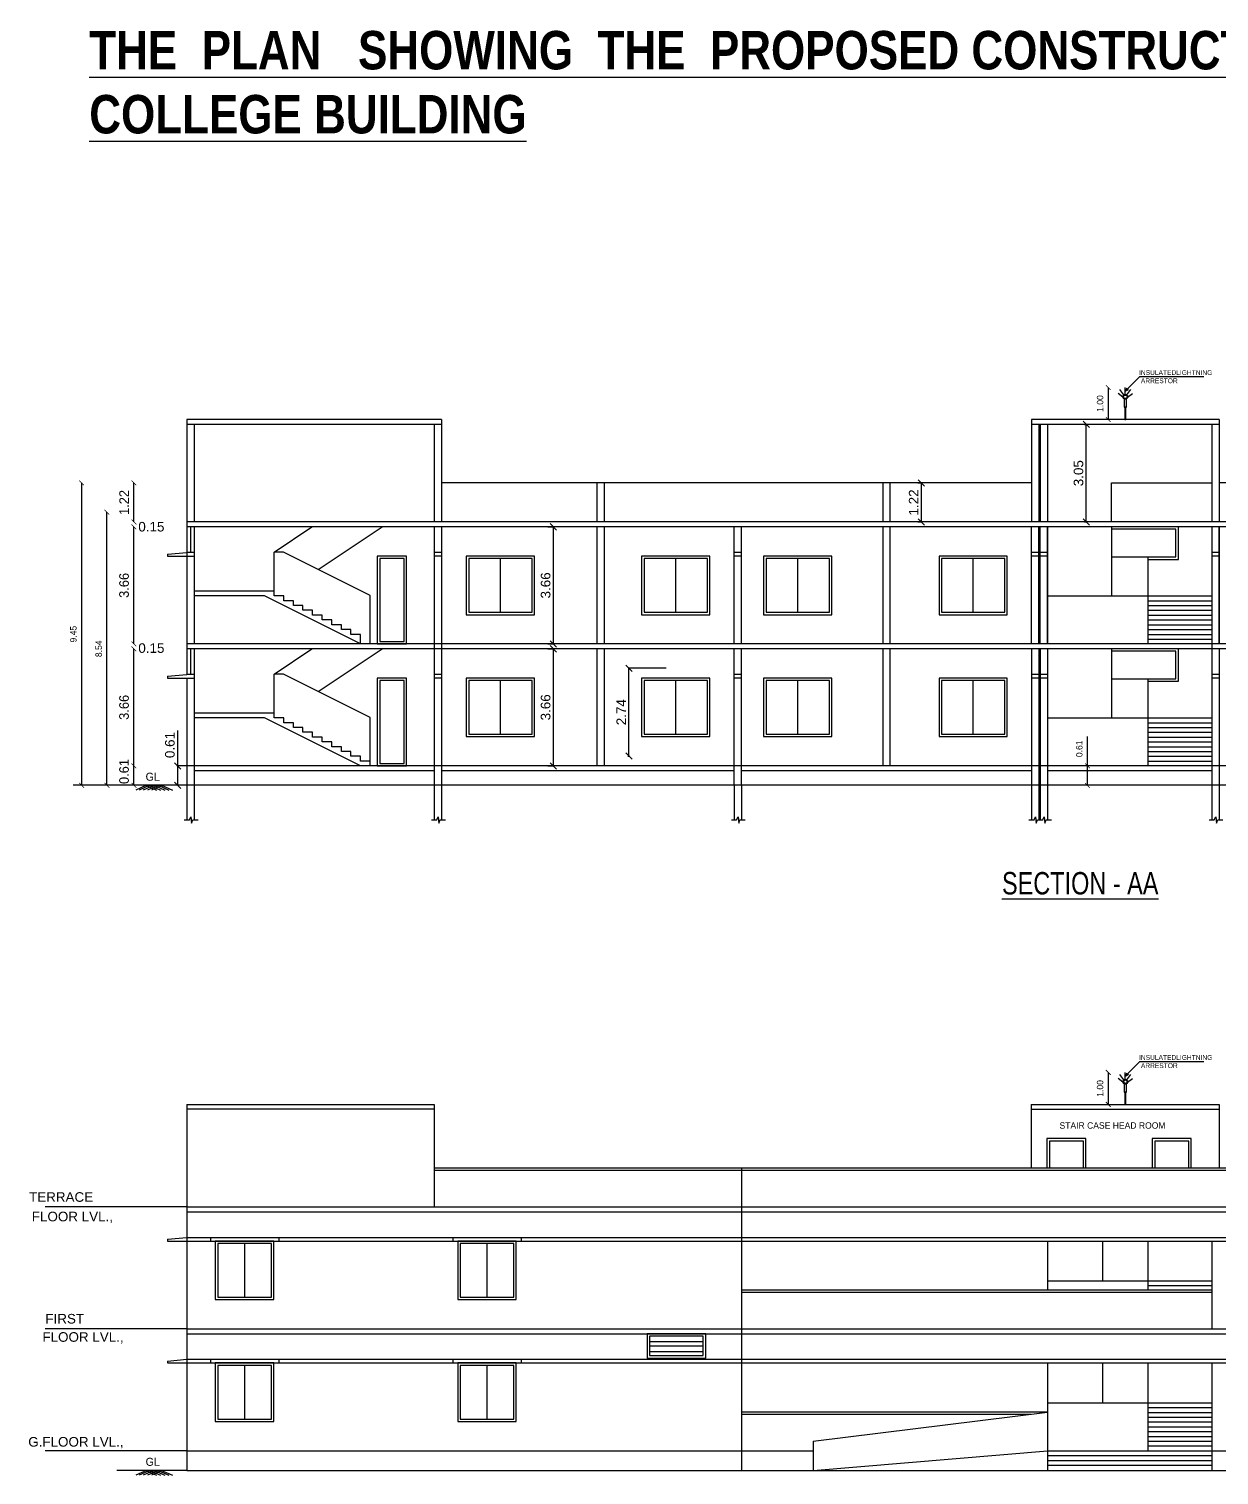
# Model space of a CAD drawing. Header units: metres. Extents: x -7227 to 737, y -45 to 4679.
# Drawn here: x 572.68 to 609.88, y 27.15 to 72.34 of the extents above; entities that cross this region are included whole.
import ezdxf
from ezdxf.enums import TextEntityAlignment as Align

# ---------------------------------------------------------------- set-up
doc = ezdxf.new("R2010")
doc.units = ezdxf.units.M
doc.header["$LTSCALE"] = 0.2
doc.header["$MEASUREMENT"] = 0
doc.linetypes.add('HIDDEN', pattern=[9.525, 6.35, -3.175])
for name, color, linetype in [('_KTI_CONTROL', 7, 'Continuous'), ('BLK_1_HT_OF_BLDG', 5, 'Continuous'), ('BLK_1_PARAPET_HT', 233, 'Continuous'), ('BLK_1_PLINTH_HEIGHT', 7, 'Continuous'), ('BLK_1_STAIR_HEADROOM', 55, 'Continuous'), ('BLK_n_TOTAL_HEIGHT', 21, 'Continuous'), ('MAIN_GATE', 57, 'Continuous')]:
    doc.layers.add(name, color=color, linetype=linetype)
doc.layers.add('line', color=7, linetype='Continuous', lineweight=25)
doc.styles.add('ld', font='arial.ttf', dxfattribs={"height": 0.3})
doc.styles.get("Standard").update_dxf_attribs({"font": 'arial.ttf', "height": 0.3})
doc.styles.add('style 1', font='arialbd.ttf', dxfattribs={"height": 0.25})
doc.styles.add('USA TEXT', font='GOTHIC.TTF')
doc.dimstyles.new('1-100-ED', dxfattribs={"dimtxt": 0.2, "dimasz": 0.15, "dimexe": 0.18, "dimexo": 0.0625, "dimgap": 0.15, "dimtad": 1, "dimzin": 0, "dimdsep": 46, "dimtxsty": 'USA TEXT', "dimblk": 'ARCHTICK', "dimcen": 0.1, "dimse1": 1, "dimse2": 1, "dimclrd": 256, "dimclrt": 256, "dimadec": 0, "dimazin": 0, "dimtfac": 1, "dimtofl": 0, "dimtmove": 0, "dimatfit": 3, "dimldrblk": 'ARCHTICK', "dimfxl": 0, "dimtolj": 1, "dimtzin": 0, "dimarcsym": 0})
doc.dimstyles.new('DCR', dxfattribs={"dimtxt": 0.3, "dimasz": 0.2, "dimexe": 0.025, "dimexo": 0, "dimgap": 0.09, "dimtad": 1, "dimzin": 0, "dimdsep": 46, "dimtxsty": 'Standard', "dimblk": 'OBLIQUE', "dimcen": 0.09, "dimadec": 0, "dimazin": 0, "dimtfac": 1, "dimtofl": 0, "dimtmove": 0, "dimatfit": 3, "dimfxl": 0, "dimtolj": 1, "dimtzin": 0, "dimarcsym": 0})

# ---------------------------------------------------------------- blocks, each defined once
blk = doc.blocks.new('_ArchTick')
at = {"color": 0, "linetype": 'ByBlock', "const_width": 0.15}
blk.add_lwpolyline([(-0.5, -0.5), (0.5, 0.5)], dxfattribs=at)
blk = doc.blocks.new('*D166')
at = {"linetype": 'Continuous', "lineweight": -2}
for p, q in [((605.763, 49.31), (605.763, 50.228)), ((605.763, 48.702), (605.763, 49.31))]:
    blk.add_line(p, q, dxfattribs=at)
at = {"layer": 'Defpoints', "color": 0, "linetype": 'Continuous'}
for p in [(605.763, 49.31), (606.578, 49.31), (606.348, 48.702)]:
    blk.add_point(p, dxfattribs=at)
at = {"linetype": 'Continuous', "lineweight": -2, "xscale": 0.15, "yscale": 0.15, "zscale": 0.15}
for p, rotation in [((605.763, 49.31), 90), ((605.763, 48.702), 270)]:
    blk.add_blockref('_ArchTick', p, dxfattribs=dict(at, rotation=rotation))
at = {"linetype": 'Continuous', "insert": (605.508, 49.844), "char_height": 0.2, "attachment_point": 5, "rotation": 90, "style": 'USA TEXT'}
blk.add_mtext('\\A1;0.61', dxfattribs=at)
blk = doc.blocks.new('*D167')
at = {"lineweight": -2}
blk.add_line((575.962, 48.702), (575.962, 49.31), dxfattribs=at)
at = {"layer": 'Defpoints', "color": 0}
for p in [(575.962, 49.31), (577.188, 49.31), (577.188, 48.702)]:
    blk.add_point(p, dxfattribs=at)
at = {"lineweight": -2, "xscale": 0.15, "yscale": 0.15, "zscale": 0.15}
for p, rotation in [((575.962, 49.31), 90), ((575.962, 48.702), 270)]:
    blk.add_blockref('_ArchTick', p, dxfattribs=dict(at, rotation=rotation))
at = {"insert": (575.655, 49.133), "char_height": 0.2, "attachment_point": 5, "rotation": 90, "style": 'USA TEXT'}
blk.add_mtext('\\A1;{\\H1.5x;0.61}', dxfattribs=at)
blk = doc.blocks.new('*D168')
at = {"lineweight": -2}
blk.add_line((575.962, 49.31), (575.962, 52.968), dxfattribs=at)
at = {"layer": 'Defpoints', "color": 0}
for p in [(575.962, 52.968), (577.618, 52.968), (577.618, 49.31)]:
    blk.add_point(p, dxfattribs=at)
at = {"lineweight": -2, "xscale": 0.15, "yscale": 0.15, "zscale": 0.15}
for p, rotation in [((575.962, 52.968), 90), ((575.962, 49.31), 270)]:
    blk.add_blockref('_ArchTick', p, dxfattribs=dict(at, rotation=rotation))
at = {"insert": (575.655, 51.139), "char_height": 0.2, "attachment_point": 5, "rotation": 90, "style": 'USA TEXT'}
blk.add_mtext('\\A1;{\\H1.5x;3.66}', dxfattribs=at)
blk = doc.blocks.new('*D169')
at = {"lineweight": -2}
blk.add_line((575.962, 53.12), (575.962, 56.778), dxfattribs=at)
at = {"layer": 'Defpoints', "color": 0}
for p in [(575.962, 56.778), (577.616, 56.778), (577.618, 53.12)]:
    blk.add_point(p, dxfattribs=at)
at = {"lineweight": -2, "xscale": 0.15, "yscale": 0.15, "zscale": 0.15}
for p, rotation in [((575.962, 56.778), 90), ((575.962, 53.12), 270)]:
    blk.add_blockref('_ArchTick', p, dxfattribs=dict(at, rotation=rotation))
at = {"insert": (575.655, 54.949), "char_height": 0.2, "attachment_point": 5, "rotation": 90, "style": 'USA TEXT'}
blk.add_mtext('\\A1;{\\H1.5x;3.66}', dxfattribs=at)
blk = doc.blocks.new('*D170')
at = {"lineweight": -2}
blk.add_line((575.962, 56.93), (575.962, 58.15), dxfattribs=at)
at = {"layer": 'Defpoints', "color": 0}
for p in [(575.962, 58.15), (577.618, 58.15), (577.616, 56.93)]:
    blk.add_point(p, dxfattribs=at)
at = {"lineweight": -2, "xscale": 0.15, "yscale": 0.15, "zscale": 0.15}
for p, rotation in [((575.962, 58.15), 90), ((575.962, 56.93), 270)]:
    blk.add_blockref('_ArchTick', p, dxfattribs=dict(at, rotation=rotation))
at = {"insert": (575.655, 57.54), "char_height": 0.2, "attachment_point": 5, "rotation": 90, "style": 'USA TEXT'}
blk.add_mtext('\\A1;{\\H1.5x;1.22}', dxfattribs=at)
blk = doc.blocks.new('*D260')
at = {"lineweight": -2}
blk.add_line((606.412, 61.131), (606.412, 60.131), dxfattribs=at)
at = {"layer": 'Defpoints', "color": 0}
for p in [(606.944, 61.131), (606.412, 60.131), (606.944, 60.131)]:
    blk.add_point(p, dxfattribs=at)
at = {"lineweight": -2, "xscale": 0.15, "yscale": 0.15, "zscale": 0.15}
for p, rotation in [((606.412, 61.131), 90), ((606.412, 60.131), 270)]:
    blk.add_blockref('_ArchTick', p, dxfattribs=dict(at, rotation=rotation))
at = {"insert": (606.157, 60.631), "char_height": 0.2, "attachment_point": 5, "rotation": 90, "style": 'USA TEXT'}
blk.add_mtext('\\A1;1.00', dxfattribs=at)
blk = doc.blocks.new('_OBLIQUE')
at = {"layer": 'line', "color": 0, "linetype": 'ByBlock', "lineweight": -2}
blk.add_line((-0.5, -0.5), (0.5, 0.5), dxfattribs=at)
blk = doc.blocks.new('*D262')
at = {"color": 3, "linetype": 'HIDDEN', "lineweight": -2}
for p, q in [((588.893, 52.968), (589.098, 52.968)), ((588.893, 49.31), (589.098, 49.31))]:
    blk.add_line(p, q, dxfattribs=at)
at = {"color": 3, "lineweight": -2}
blk.add_line((589.073, 49.31), (589.073, 52.968), dxfattribs=at)
at = {"layer": 'Defpoints', "color": 0}
for p in [(588.124, 52.968), (589.073, 52.968), (588.124, 49.31)]:
    blk.add_point(p, dxfattribs=at)
at = {"color": 3, "lineweight": -2, "xscale": 0.2, "yscale": 0.2, "zscale": 0.2}
for p, rotation in [((589.073, 52.968), 90), ((589.073, 49.31), 270)]:
    blk.add_blockref('_OBLIQUE', p, dxfattribs=dict(at, rotation=rotation))
at = {"color": 3, "insert": (588.83, 51.139), "char_height": 0.3, "attachment_point": 5, "rotation": 90}
blk.add_mtext('\\A1;3.66', dxfattribs=at)
blk = doc.blocks.new('*D261')
at = {"color": 3, "linetype": 'HIDDEN', "lineweight": -2}
for p, q in [((588.893, 56.778), (589.098, 56.778)), ((588.893, 53.12), (589.098, 53.12))]:
    blk.add_line(p, q, dxfattribs=at)
at = {"color": 3, "lineweight": -2}
blk.add_line((589.073, 53.12), (589.073, 56.778), dxfattribs=at)
at = {"layer": 'Defpoints', "color": 0}
for p in [(588.124, 56.778), (589.073, 56.778), (588.124, 53.12)]:
    blk.add_point(p, dxfattribs=at)
at = {"color": 3, "lineweight": -2, "xscale": 0.2, "yscale": 0.2, "zscale": 0.2}
for p, rotation in [((589.073, 56.778), 90), ((589.073, 53.12), 270)]:
    blk.add_blockref('_OBLIQUE', p, dxfattribs=dict(at, rotation=rotation))
at = {"color": 3, "insert": (588.83, 54.949), "char_height": 0.3, "attachment_point": 5, "rotation": 90}
blk.add_mtext('\\A1;3.66', dxfattribs=at)
blk = doc.blocks.new('*D265')
at = {"layer": 'BLK_1_STAIR_HEADROOM', "color": 1, "linetype": 'HIDDEN', "lineweight": -2}
for p, q in [((605.666, 59.979), (605.751, 59.979)), ((605.666, 56.93), (605.751, 56.93))]:
    blk.add_line(p, q, dxfattribs=at)
at = {"layer": 'BLK_1_STAIR_HEADROOM', "color": 1, "lineweight": -2}
blk.add_line((605.726, 56.93), (605.726, 59.979), dxfattribs=at)
at = {"layer": 'Defpoints', "color": 0}
for p in [(605.666, 59.979), (605.726, 59.979), (605.666, 56.93)]:
    blk.add_point(p, dxfattribs=at)
at = {"layer": 'BLK_1_STAIR_HEADROOM', "color": 1, "lineweight": -2, "xscale": 0.2, "yscale": 0.2, "zscale": 0.2}
for p, rotation in [((605.726, 59.979), 90), ((605.726, 56.93), 270)]:
    blk.add_blockref('_OBLIQUE', p, dxfattribs=dict(at, rotation=rotation))
at = {"layer": 'BLK_1_STAIR_HEADROOM', "color": 1, "insert": (605.483, 58.455), "char_height": 0.3, "attachment_point": 5, "rotation": 90}
blk.add_mtext('\\A1;3.05', dxfattribs=at)
blk = doc.blocks.new('*D263')
at = {"layer": 'Defpoints', "color": 0}
for p in [(591.432, 52.359), (592.598, 52.359), (591.402, 49.616)]:
    blk.add_point(p, dxfattribs=at)
at = {"layer": 'MAIN_GATE', "color": 1, "linetype": 'HIDDEN', "lineweight": -2}
for p, q in [((592.598, 52.359), (591.407, 52.359)), ((591.402, 49.616), (591.457, 49.616))]:
    blk.add_line(p, q, dxfattribs=at)
at = {"layer": 'MAIN_GATE', "color": 1, "lineweight": -2}
blk.add_line((591.432, 49.616), (591.432, 52.359), dxfattribs=at)
at = {"layer": 'MAIN_GATE', "color": 1, "lineweight": -2, "xscale": 0.2, "yscale": 0.2, "zscale": 0.2}
for p, rotation in [((591.432, 52.359), 90), ((591.432, 49.616), 270)]:
    blk.add_blockref('_OBLIQUE', p, dxfattribs=dict(at, rotation=rotation))
at = {"layer": 'MAIN_GATE', "color": 1, "insert": (591.192, 50.988), "char_height": 0.3, "attachment_point": 5, "rotation": 90}
blk.add_mtext('\\A1;2.74', dxfattribs=at)
blk = doc.blocks.new('*D264')
at = {"layer": 'BLK_1_PARAPET_HT', "color": 233, "linetype": 'HIDDEN', "lineweight": -2}
for p, q in [((600.459, 58.15), (600.597, 58.15)), ((600.459, 56.93), (600.597, 56.93))]:
    blk.add_line(p, q, dxfattribs=at)
at = {"layer": 'BLK_1_PARAPET_HT', "color": 233, "lineweight": -2}
blk.add_line((600.572, 56.93), (600.572, 58.15), dxfattribs=at)
at = {"layer": 'Defpoints', "color": 0}
for p in [(600.459, 58.15), (600.572, 58.15), (600.459, 56.93)]:
    blk.add_point(p, dxfattribs=at)
at = {"layer": 'BLK_1_PARAPET_HT', "color": 233, "lineweight": -2, "xscale": 0.2, "yscale": 0.2, "zscale": 0.2}
for p, rotation in [((600.572, 58.15), 90), ((600.572, 56.93), 270)]:
    blk.add_blockref('_OBLIQUE', p, dxfattribs=dict(at, rotation=rotation))
at = {"layer": 'BLK_1_PARAPET_HT', "color": 233, "insert": (600.331, 57.54), "char_height": 0.3, "attachment_point": 5, "rotation": 90}
blk.add_mtext('\\A1;1.22', dxfattribs=at)
blk = doc.blocks.new('*D266')
at = {"lineweight": -2}
blk.add_line((606.412, 39.732), (606.412, 38.732), dxfattribs=at)
at = {"layer": 'Defpoints', "color": 0}
for p in [(606.944, 39.732), (606.412, 38.732), (606.944, 38.732)]:
    blk.add_point(p, dxfattribs=at)
at = {"lineweight": -2, "xscale": 0.15, "yscale": 0.15, "zscale": 0.15}
for p, rotation in [((606.412, 39.732), 90), ((606.412, 38.732), 270)]:
    blk.add_blockref('_ArchTick', p, dxfattribs=dict(at, rotation=rotation))
at = {"insert": (606.157, 39.232), "char_height": 0.2, "attachment_point": 5, "rotation": 90, "style": 'USA TEXT'}
blk.add_mtext('\\A1;1.00', dxfattribs=at)
blk = doc.blocks.new('*D267')
at = {"layer": 'BLK_1_HT_OF_BLDG', "color": 5, "lineweight": -2}
blk.add_line((575.117, 48.702), (575.117, 57.237), dxfattribs=at)
at = {"layer": 'Defpoints', "color": 0}
for p in [(575.117, 57.237), (577.616, 57.237), (577.616, 48.702)]:
    blk.add_point(p, dxfattribs=at)
at = {"layer": 'BLK_1_HT_OF_BLDG', "color": 5, "lineweight": -2, "xscale": 0.15, "yscale": 0.15, "zscale": 0.15}
for p, rotation in [((575.117, 57.237), 90), ((575.117, 48.702), 270)]:
    blk.add_blockref('_ArchTick', p, dxfattribs=dict(at, rotation=rotation))
at = {"layer": 'BLK_1_HT_OF_BLDG', "color": 5, "insert": (574.862, 52.969), "char_height": 0.2, "attachment_point": 5, "rotation": 90, "style": 'USA TEXT'}
blk.add_mtext('\\A1;8.54', dxfattribs=at)
blk = doc.blocks.new('*D358')
at = {"layer": 'BLK_1_PLINTH_HEIGHT', "color": 0, "lineweight": -2}
for p, q in [((577.33, 49.31), (577.33, 50.411)), ((577.33, 48.702), (577.33, 49.31))]:
    blk.add_line(p, q, dxfattribs=at)
at = {"layer": 'BLK_1_PLINTH_HEIGHT', "color": 0, "linetype": 'HIDDEN', "lineweight": -2}
for p, q in [((577.846, 49.31), (577.305, 49.31)), ((577.846, 48.702), (577.305, 48.702))]:
    blk.add_line(p, q, dxfattribs=at)
at = {"layer": 'Defpoints', "color": 0}
for p in [(577.33, 49.31), (577.846, 49.31), (577.846, 48.702)]:
    blk.add_point(p, dxfattribs=at)
at = {"layer": 'BLK_1_PLINTH_HEIGHT', "color": 0, "lineweight": -2, "xscale": 0.2, "yscale": 0.2, "zscale": 0.2}
for p, rotation in [((577.33, 49.31), 90), ((577.33, 48.702), 270)]:
    blk.add_blockref('_OBLIQUE', p, dxfattribs=dict(at, rotation=rotation))
at = {"layer": 'BLK_1_PLINTH_HEIGHT', "color": 0, "insert": (577.087, 49.961), "char_height": 0.3, "attachment_point": 5, "rotation": 90}
blk.add_mtext('\\A1;0.61', dxfattribs=at)
blk = doc.blocks.new('*D370')
at = {"layer": 'BLK_n_TOTAL_HEIGHT', "lineweight": -2}
blk.add_line((574.326, 58.15), (574.326, 48.702), dxfattribs=at)
at = {"layer": 'Defpoints', "color": 0}
for p in [(585.576, 58.15), (574.326, 48.702), (585.576, 48.702)]:
    blk.add_point(p, dxfattribs=at)
at = {"layer": 'BLK_n_TOTAL_HEIGHT', "lineweight": -2, "xscale": 0.15, "yscale": 0.15, "zscale": 0.15}
for p, rotation in [((574.326, 58.15), 90), ((574.326, 48.702), 270)]:
    blk.add_blockref('_ArchTick', p, dxfattribs=dict(at, rotation=rotation))
at = {"layer": 'BLK_n_TOTAL_HEIGHT', "insert": (574.071, 53.426), "char_height": 0.2, "attachment_point": 5, "rotation": 90, "style": 'USA TEXT'}
blk.add_mtext('\\A1;9.45', dxfattribs=at)

msp = doc.modelspace()

# ---------------------------------------------------------------- hatches: boundary and pattern name
h = msp.add_hatch(color=256)
h.paths.add_polyline_path([(607.013, 61.082), (606.944, 61.014), (607.041, 61.075)])
h.paths.add_polyline_path([(607.006, 61.111), (606.944, 61.014), (607.013, 61.082)])
h = msp.add_hatch(color=256)
h.paths.add_polyline_path([(607.013, 39.683), (606.944, 39.614), (607.041, 39.676)])
h.paths.add_polyline_path([(607.006, 39.711), (606.944, 39.614), (607.013, 39.683)])

# ---------------------------------------------------------------- linework, layer by layer
for p, q in [((606.944, 61.014), (607.402, 61.472)), ((607.402, 61.472), (609.4, 61.472)), ((606.944, 61.014), (607.006, 61.111)), ((606.944, 61.014), (607.041, 61.075)), ((607.006, 61.111), (607.013, 61.082)), ((607.041, 61.075), (607.013, 61.082)), ((577.616, 60.131), (577.616, 52.168)), ((585.576, 60.131), (577.616, 60.131)), ((585.576, 60.131), (585.576, 56.93)), ((609.876, 60.131), (604.013, 60.131)), ((604.013, 60.131), (604.013, 56.93)), ((609.876, 60.131), (609.876, 56.93)), ((585.576, 59.979), (577.616, 59.979)), ((577.846, 59.979), (577.846, 56.93)), ((585.346, 59.979), (585.346, 56.93)), ((609.876, 59.979), (604.013, 59.979)), ((604.24, 59.979), (604.24, 56.93)), ((604.288, 59.979), (604.288, 56.93)), ((604.515, 59.979), (604.515, 56.93)), ((609.646, 59.979), (609.646, 56.93)), ((604.013, 58.15), (585.576, 58.15)), ((590.435, 56.93), (590.435, 58.15)), ((590.665, 56.93), (590.665, 58.15)), ((599.373, 56.93), (599.373, 58.15)), ((599.593, 56.93), (599.593, 58.15)), ((606.513, 56.93), (606.513, 58.15)), ((606.513, 58.15), (609.646, 58.15)), ((621.386, 58.15), (609.876, 58.15)), ((628.336, 56.93), (577.616, 56.93)), ((628.336, 56.93), (577.616, 56.93)), ((628.336, 56.778), (577.616, 56.778)), ((577.731, 56.778), (577.731, 55.978)), ((577.846, 56.778), (577.846, 53.12)), ((580.346, 55.99), (581.524, 56.778)), ((581.725, 55.445), (583.717, 56.778)), ((585.346, 56.778), (585.346, 48.702)), ((585.576, 56.778), (585.576, 48.702)), ((590.435, 53.12), (590.435, 56.778)), ((590.665, 53.12), (590.665, 56.778)), ((594.716, 53.12), (594.716, 56.778)), ((594.946, 53.12), (594.946, 56.778)), ((599.373, 53.12), (599.373, 56.778)), ((599.593, 53.12), (599.593, 56.778)), ((604.01, 53.12), (604.01, 56.778)), ((604.24, 56.778), (604.24, 53.12)), ((604.24, 53.12), (604.24, 56.778)), ((604.285, 53.12), (604.285, 56.778)), ((604.515, 56.778), (604.515, 53.12)), ((604.515, 53.12), (604.515, 56.778)), ((606.513, 56.778), (606.513, 54.62)), ((609.646, 56.778), (609.646, 48.702)), ((609.876, 56.778), (609.876, 53.12)), ((609.876, 53.12), (609.876, 56.778)), ((577.007, 55.921), (577.616, 55.978)), ((577.007, 55.921), (577.007, 55.864)), ((577.007, 55.864), (577.846, 55.864)), ((577.846, 55.978), (577.616, 55.978)), ((580.634, 55.99), (580.346, 55.99)), ((580.346, 54.77), (580.346, 55.99)), ((583.346, 54.634), (580.634, 55.99)), ((585.576, 55.978), (585.346, 55.978)), ((585.576, 55.864), (585.346, 55.864)), ((588.481, 55.864), (586.348, 55.864)), ((587.414, 54.11), (587.414, 55.787)), ((593.964, 55.864), (591.83, 55.864)), ((592.897, 54.11), (592.897, 55.787)), ((594.946, 55.978), (594.716, 55.978)), ((594.946, 55.864), (594.716, 55.864)), ((597.775, 55.864), (595.641, 55.864)), ((596.708, 54.11), (596.708, 55.787)), ((603.257, 55.864), (601.124, 55.864)), ((602.19, 54.11), (602.19, 55.787)), ((604.24, 55.978), (604.01, 55.978)), ((604.24, 55.864), (604.01, 55.864)), ((604.515, 55.978), (604.285, 55.978)), ((604.515, 55.864), (604.285, 55.864)), ((606.513, 55.84), (607.646, 55.84)), ((607.646, 55.84), (607.646, 53.12)), ((609.876, 55.978), (609.646, 55.978)), ((609.876, 55.864), (609.646, 55.864)), ((580.046, 54.77), (577.846, 54.77)), ((580.346, 54.77), (580.046, 54.77)), ((580.346, 54.62), (580.346, 54.77)), ((580.046, 54.62), (577.846, 54.62)), ((583.046, 53.12), (580.046, 54.62)), ((580.646, 54.62), (580.346, 54.62)), ((580.646, 54.47), (580.646, 54.62)), ((580.946, 54.47), (580.646, 54.47)), ((580.946, 54.32), (580.946, 54.47)), ((581.246, 54.32), (580.946, 54.32)), ((581.246, 54.17), (581.246, 54.32)), ((583.346, 53.12), (583.346, 54.634)), ((604.515, 54.62), (607.646, 54.62)), ((607.646, 54.62), (609.646, 54.62)), ((607.646, 54.47), (609.646, 54.47)), ((607.646, 54.32), (609.646, 54.32)), ((581.546, 54.17), (581.246, 54.17)), ((581.546, 54.02), (581.546, 54.17)), ((581.846, 54.02), (581.546, 54.02)), ((581.846, 53.87), (581.846, 54.02)), ((582.146, 53.87), (581.846, 53.87)), ((582.146, 53.72), (582.146, 53.87)), ((607.646, 54.17), (609.646, 54.17)), ((607.646, 54.02), (609.646, 54.02)), ((607.646, 53.87), (609.646, 53.87)), ((582.446, 53.72), (582.146, 53.72)), ((582.446, 53.57), (582.446, 53.72)), ((582.746, 53.57), (582.446, 53.57)), ((582.746, 53.42), (582.746, 53.57)), ((583.046, 53.42), (582.746, 53.42)), ((583.046, 53.12), (583.046, 53.42)), ((607.646, 53.72), (609.646, 53.72)), ((607.646, 53.57), (609.646, 53.57)), ((607.646, 53.42), (609.646, 53.42)), ((628.336, 53.12), (577.616, 53.12)), ((628.336, 52.968), (577.616, 52.968)), ((577.731, 52.968), (577.731, 52.168)), ((577.846, 52.968), (577.846, 48.702)), ((580.346, 52.18), (581.524, 52.968)), ((581.725, 51.635), (583.717, 52.968)), ((590.435, 49.31), (590.435, 52.968)), ((590.665, 49.31), (590.665, 52.968)), ((594.716, 48.702), (594.716, 52.968)), ((594.946, 48.702), (594.946, 52.968)), ((599.373, 49.31), (599.373, 52.968)), ((599.593, 49.31), (599.593, 52.968)), ((604.01, 52.968), (604.01, 48.702)), ((604.24, 52.968), (604.24, 48.702)), ((604.285, 52.968), (604.285, 48.702)), ((604.515, 52.968), (604.515, 48.702)), ((606.513, 52.968), (606.513, 50.81)), ((607.646, 53.27), (609.646, 53.27)), ((609.876, 52.968), (609.876, 48.702)), ((577.007, 52.11), (577.616, 52.168)), ((577.007, 52.11), (577.007, 52.053)), ((577.007, 52.053), (577.846, 52.053)), ((577.846, 52.168), (577.616, 52.168)), ((577.616, 52.053), (577.616, 48.702)), ((580.634, 52.18), (580.346, 52.18)), ((580.346, 50.96), (580.346, 52.18)), ((583.346, 50.824), (580.634, 52.18)), ((585.576, 52.168), (585.346, 52.168)), ((585.576, 52.053), (585.346, 52.053)), ((588.481, 52.053), (586.348, 52.053)), ((587.414, 50.3), (587.414, 51.976)), ((593.964, 52.053), (591.83, 52.053)), ((592.897, 50.3), (592.897, 51.976)), ((594.946, 52.168), (594.716, 52.168)), ((594.946, 52.053), (594.716, 52.053)), ((597.775, 52.053), (595.641, 52.053)), ((596.708, 50.3), (596.708, 51.976)), ((603.257, 52.053), (601.124, 52.053)), ((602.19, 50.3), (602.19, 51.976)), ((604.24, 52.168), (604.01, 52.168)), ((604.24, 52.053), (604.01, 52.053)), ((604.515, 52.168), (604.285, 52.168)), ((604.515, 52.053), (604.285, 52.053)), ((606.513, 52.03), (607.646, 52.03)), ((607.646, 52.03), (607.646, 49.31)), ((609.876, 52.168), (609.646, 52.168)), ((609.876, 52.053), (609.646, 52.053)), ((580.046, 50.96), (577.846, 50.96)), ((580.046, 50.81), (577.846, 50.81)), ((580.346, 50.96), (580.046, 50.96)), ((583.046, 49.31), (580.046, 50.81)), ((580.346, 50.81), (580.346, 50.96)), ((580.646, 50.81), (580.346, 50.81)), ((580.646, 50.66), (580.646, 50.81)), ((580.946, 50.66), (580.646, 50.66)), ((580.946, 50.51), (580.946, 50.66)), ((583.346, 49.46), (583.346, 50.824)), ((604.515, 50.81), (607.646, 50.81)), ((607.646, 50.81), (609.646, 50.81)), ((607.646, 50.66), (609.646, 50.66)), ((581.246, 50.51), (580.946, 50.51)), ((581.246, 50.36), (581.246, 50.51)), ((581.546, 50.36), (581.246, 50.36)), ((581.546, 50.21), (581.546, 50.36)), ((581.846, 50.21), (581.546, 50.21)), ((581.846, 50.06), (581.846, 50.21)), ((607.646, 50.51), (609.646, 50.51)), ((607.646, 50.36), (609.646, 50.36)), ((607.646, 50.21), (609.646, 50.21)), ((582.146, 50.06), (581.846, 50.06)), ((582.146, 49.91), (582.146, 50.06)), ((582.446, 49.91), (582.146, 49.91)), ((582.446, 49.76), (582.446, 49.91)), ((582.746, 49.76), (582.446, 49.76)), ((582.746, 49.61), (582.746, 49.76)), ((607.646, 50.06), (609.646, 50.06)), ((607.646, 49.91), (609.646, 49.91)), ((607.646, 49.76), (609.646, 49.76)), ((604.24, 49.31), (577.616, 49.31)), ((583.046, 49.61), (582.746, 49.61)), ((583.046, 49.46), (583.046, 49.61)), ((583.346, 49.46), (583.046, 49.46)), ((583.346, 49.31), (583.346, 49.46)), ((628.336, 49.31), (604.285, 49.31)), ((607.646, 49.61), (609.646, 49.61)), ((607.646, 49.46), (609.646, 49.46)), ((585.346, 49.157), (577.846, 49.157)), ((594.716, 49.157), (585.576, 49.157)), ((604.01, 49.157), (594.946, 49.157)), ((609.646, 49.157), (604.515, 49.157)), ((577.618, 48.702), (574.061, 48.702)), ((628.336, 48.702), (577.616, 48.702)), ((577.533, 47.622), (577.698, 47.623)), ((577.698, 47.623), (577.742, 47.714)), ((577.742, 47.714), (577.764, 47.518)), ((577.764, 47.518), (577.803, 47.619)), ((577.803, 47.619), (577.968, 47.619)), ((585.263, 47.622), (585.428, 47.623)), ((585.428, 47.623), (585.472, 47.714)), ((585.472, 47.714), (585.494, 47.518)), ((585.494, 47.518), (585.533, 47.619)), ((585.533, 47.619), (585.698, 47.619)), ((594.633, 47.622), (594.798, 47.623)), ((594.798, 47.623), (594.842, 47.714)), ((594.842, 47.714), (594.864, 47.518)), ((594.864, 47.518), (594.903, 47.619)), ((594.903, 47.619), (595.068, 47.619)), ((603.926, 47.622), (604.092, 47.623)), ((604.092, 47.623), (604.136, 47.714)), ((604.136, 47.714), (604.157, 47.518)), ((604.157, 47.518), (604.197, 47.619)), ((604.197, 47.619), (604.361, 47.619)), ((604.201, 47.622), (604.367, 47.623)), ((604.367, 47.623), (604.411, 47.714)), ((604.411, 47.714), (604.432, 47.518)), ((604.432, 47.518), (604.472, 47.619)), ((604.472, 47.619), (604.636, 47.619)), ((609.562, 47.622), (609.727, 47.623)), ((609.727, 47.623), (609.771, 47.714)), ((609.771, 47.714), (609.793, 47.518)), ((609.793, 47.518), (609.833, 47.619)), ((609.833, 47.619), (609.997, 47.619)), ((606.944, 39.614), (607.402, 40.072)), ((607.402, 40.072), (609.4, 40.072)), ((606.944, 39.614), (607.006, 39.711)), ((606.944, 39.614), (607.041, 39.676)), ((607.006, 39.711), (607.013, 39.683)), ((607.041, 39.676), (607.013, 39.683)), ((577.616, 38.732), (577.616, 27.296)), ((577.616, 38.732), (585.346, 38.732)), ((585.346, 38.579), (577.616, 38.579)), ((585.346, 38.732), (585.346, 35.531)), ((604.005, 38.732), (609.876, 38.732)), ((604.005, 38.732), (604.005, 36.75)), ((604.005, 38.579), (609.876, 38.579)), ((609.876, 38.732), (609.876, 36.75)), ((585.346, 36.75), (620.376, 36.75)), ((585.346, 36.674), (620.376, 36.674)), ((594.946, 36.75), (594.946, 27.296)), ((577.616, 35.531), (573.185, 35.53)), ((577.616, 35.531), (628.336, 35.531)), ((577.616, 35.379), (628.336, 35.379)), ((577.007, 34.521), (577.616, 34.578)), ((577.007, 34.521), (577.007, 34.464)), ((577.007, 34.464), (628.336, 34.464)), ((577.606, 34.577), (628.336, 34.577)), ((578.352, 34.578), (578.352, 34.464)), ((579.419, 34.387), (579.419, 32.711)), ((580.486, 34.578), (580.486, 34.464)), ((585.927, 34.578), (585.927, 34.464)), ((586.994, 34.387), (586.994, 32.711)), ((588.061, 34.578), (588.061, 34.464)), ((604.515, 34.464), (604.515, 32.94)), ((606.233, 34.464), (606.233, 33.221)), ((607.646, 34.464), (607.646, 32.94)), ((609.646, 34.464), (609.646, 32.864)), ((604.515, 33.221), (607.646, 33.221)), ((607.646, 33.221), (609.646, 33.221)), ((607.646, 33.071), (609.646, 33.071)), ((594.946, 32.94), (609.646, 32.94)), ((594.946, 32.864), (609.646, 32.864)), ((609.646, 32.864), (609.646, 31.721)), ((577.616, 31.721), (573.185, 31.72)), ((577.616, 31.721), (628.336, 31.721)), ((577.616, 31.568), (628.336, 31.568)), ((592.08, 31.326), (593.756, 31.326)), ((592.08, 31.188), (593.756, 31.188)), ((577.007, 30.711), (577.616, 30.768)), ((577.616, 30.768), (628.336, 30.768)), ((578.352, 30.768), (578.352, 30.654)), ((580.486, 30.768), (580.486, 30.654)), ((585.927, 30.768), (585.927, 30.654)), ((588.061, 30.768), (588.061, 30.654)), ((592.08, 31.013), (593.756, 31.013)), ((577.007, 30.711), (577.007, 30.654)), ((577.007, 30.654), (628.336, 30.654)), ((579.419, 30.577), (579.419, 28.901)), ((586.994, 30.577), (586.994, 28.901)), ((604.515, 30.654), (604.515, 27.296)), ((606.233, 30.654), (606.233, 29.41)), ((607.646, 30.654), (607.646, 27.91)), ((609.646, 30.654), (609.646, 27.296)), ((604.515, 29.41), (607.646, 29.41)), ((607.646, 29.41), (609.646, 29.41)), ((594.946, 29.13), (604.515, 29.13)), ((594.946, 29.054), (603.992, 29.054)), ((597.195, 28.205), (604.515, 29.12)), ((607.646, 29.26), (609.646, 29.26)), ((607.646, 29.11), (609.646, 29.11)), ((607.646, 28.96), (609.646, 28.96)), ((607.646, 28.81), (609.646, 28.81)), ((607.646, 28.66), (609.646, 28.66)), ((607.646, 28.51), (609.646, 28.51)), ((597.195, 28.205), (597.195, 27.296)), ((607.646, 28.36), (609.646, 28.36)), ((607.646, 28.21), (609.646, 28.21)), ((607.646, 28.06), (609.646, 28.06)), ((577.616, 27.91), (573.185, 27.909)), ((577.616, 27.91), (597.195, 27.91)), ((597.195, 27.296), (604.515, 27.91)), ((604.515, 27.91), (628.336, 27.91)), ((604.515, 27.76), (609.646, 27.76)), ((604.515, 27.61), (609.646, 27.61)), ((577.618, 27.296), (575.426, 27.296)), ((577.616, 27.296), (628.336, 27.296)), ((604.515, 27.46), (609.646, 27.46))]:
    msp.add_line(p, q)
at = {"color": 14}
for p, q in [((606.944, 60.916), (606.944, 61.131)), ((606.982, 60.768), (606.906, 60.768)), ((606.982, 60.518), (606.906, 60.518)), ((606.982, 39.368), (606.906, 39.368)), ((606.944, 39.517), (606.944, 39.732)), ((606.982, 39.118), (606.906, 39.118))]:
    msp.add_line(p, q, dxfattribs=at)
at = {"color": 56}
for p, q in [((576.351, 48.702), (576.017, 48.556)), ((576.462, 48.702), (576.127, 48.556)), ((576.59, 48.702), (576.255, 48.556)), ((576.333, 48.702), (576.668, 48.556)), ((576.718, 48.702), (576.384, 48.556)), ((576.462, 48.702), (576.796, 48.556)), ((576.846, 48.702), (576.512, 48.556)), ((576.59, 48.702), (576.924, 48.556)), ((576.718, 48.702), (577.052, 48.556)), ((576.828, 48.702), (577.163, 48.556)), ((576.351, 27.296), (576.017, 27.151)), ((576.462, 27.296), (576.127, 27.151)), ((576.59, 27.296), (576.255, 27.151)), ((576.333, 27.296), (576.668, 27.151)), ((576.718, 27.296), (576.384, 27.151)), ((576.462, 27.296), (576.796, 27.151)), ((576.846, 27.296), (576.512, 27.151)), ((576.59, 27.296), (576.924, 27.151)), ((576.718, 27.296), (577.052, 27.151)), ((576.828, 27.296), (577.163, 27.151))]:
    msp.add_line(p, q, dxfattribs=at)
at = {"linetype": 'HIDDEN'}
for p, q in [((577.618, 48.702), (577.618, 47.622)), ((577.846, 48.702), (577.846, 47.622)), ((585.348, 48.702), (585.348, 47.622)), ((585.576, 48.702), (585.576, 47.622)), ((594.718, 48.702), (594.718, 47.622)), ((594.946, 48.702), (594.946, 47.622)), ((604.011, 48.702), (604.011, 47.622)), ((604.24, 48.702), (604.24, 47.622)), ((604.286, 48.702), (604.286, 47.622)), ((604.515, 48.702), (604.515, 47.622)), ((609.647, 48.702), (609.647, 47.622)), ((609.876, 48.702), (609.876, 47.622))]:
    msp.add_line(p, q, dxfattribs=at)
at = {"color": 14}
for points in [[(606.896, 60.899), (606.77, 61.066)], [(606.992, 60.899), (607.118, 61.066)], [(606.871, 60.832), (606.72, 60.943)], [(607.017, 60.832), (607.168, 60.943)], [(606.871, 39.432), (606.72, 39.544)], [(606.896, 39.499), (606.77, 39.666)], [(606.992, 39.499), (607.118, 39.666)], [(607.017, 39.432), (607.168, 39.544)]]:
    msp.add_lwpolyline(points, dxfattribs=at)
for points in [[(606.906, 60.518), (606.982, 60.518), (606.982, 60.768), (606.906, 60.768)], [(606.963, 60.518), (606.925, 60.518), (606.925, 60.131), (606.963, 60.131)], [(606.906, 39.118), (606.982, 39.118), (606.982, 39.368), (606.906, 39.368)], [(606.963, 39.118), (606.925, 39.118), (606.925, 38.732), (606.963, 38.732)]]:
    msp.add_lwpolyline(points, close=True, dxfattribs=at)
for points in [[(607.646, 55.839), (608.529, 55.839), (608.529, 56.702), (606.513, 56.702)], [(607.646, 55.763), (608.605, 55.763), (608.605, 56.778)], [(607.646, 52.029), (608.529, 52.029), (608.529, 52.892), (606.513, 52.892)], [(607.646, 51.953), (608.605, 51.953), (608.605, 52.968)], [(605.716, 36.75), (605.716, 37.665), (604.497, 37.665), (604.497, 36.75)], [(605.64, 36.75), (605.64, 37.589), (604.573, 37.589), (604.573, 36.75)], [(609.006, 36.75), (609.006, 37.665), (607.786, 37.665), (607.786, 36.75)], [(608.929, 36.75), (608.929, 37.589), (607.863, 37.589), (607.863, 36.75)]]:
    msp.add_lwpolyline(points)
for points in [[(584.479, 55.864), (583.569, 55.864), (583.569, 53.12), (584.479, 53.12)], [(584.403, 55.788), (583.645, 55.788), (583.645, 53.196), (584.403, 53.196)], [(588.481, 55.864), (586.348, 55.864), (586.348, 54.034), (588.481, 54.034)], [(588.405, 55.787), (586.424, 55.787), (586.424, 54.11), (588.405, 54.11)], [(593.964, 55.864), (591.83, 55.864), (591.83, 54.034), (593.964, 54.034)], [(593.887, 55.787), (591.907, 55.787), (591.907, 54.11), (593.887, 54.11)], [(597.775, 55.864), (595.641, 55.864), (595.641, 54.034), (597.775, 54.034)], [(597.698, 55.787), (595.718, 55.787), (595.718, 54.11), (597.698, 54.11)], [(603.257, 55.864), (601.124, 55.864), (601.124, 54.034), (603.257, 54.034)], [(603.181, 55.787), (601.2, 55.787), (601.2, 54.11), (603.181, 54.11)], [(584.479, 52.053), (583.569, 52.053), (583.569, 49.31), (584.479, 49.31)], [(584.403, 51.977), (583.645, 51.977), (583.645, 49.386), (584.403, 49.386)], [(588.481, 52.053), (586.348, 52.053), (586.348, 50.223), (588.481, 50.223)], [(588.405, 51.976), (586.424, 51.976), (586.424, 50.3), (588.405, 50.3)], [(593.964, 52.053), (591.83, 52.053), (591.83, 50.223), (593.964, 50.223)], [(593.887, 51.976), (591.907, 51.976), (591.907, 50.3), (593.887, 50.3)], [(597.775, 52.053), (595.641, 52.053), (595.641, 50.223), (597.775, 50.223)], [(597.698, 51.976), (595.718, 51.976), (595.718, 50.3), (597.698, 50.3)], [(603.257, 52.053), (601.124, 52.053), (601.124, 50.223), (603.257, 50.223)], [(603.181, 51.976), (601.2, 51.976), (601.2, 50.3), (603.181, 50.3)], [(580.334, 34.464), (578.505, 34.464), (578.505, 32.634), (580.334, 32.634)], [(580.257, 34.387), (578.581, 34.387), (578.581, 32.711), (580.257, 32.711)], [(587.909, 34.464), (586.08, 34.464), (586.08, 32.634), (587.909, 32.634)], [(587.832, 34.387), (586.157, 34.387), (586.157, 32.711), (587.832, 32.711)], [(593.833, 31.568), (592.003, 31.568), (592.003, 30.808), (593.833, 30.808)], [(593.756, 31.492), (592.08, 31.492), (592.08, 30.885), (593.756, 30.885)], [(580.334, 30.654), (578.505, 30.654), (578.505, 28.824), (580.334, 28.824)], [(580.257, 30.577), (578.581, 30.577), (578.581, 28.901), (580.257, 28.901)], [(587.909, 30.654), (586.08, 30.654), (586.08, 28.824), (587.909, 28.824)], [(587.832, 30.577), (586.157, 30.577), (586.157, 28.901), (587.832, 28.901)]]:
    msp.add_lwpolyline(points, close=True)
for centre, radius in [((606.944, 60.842), 0.0741), ((606.944, 60.842), 0.0538), ((606.944, 39.442), 0.0741), ((606.944, 39.442), 0.0538)]:
    msp.add_circle(centre, radius, dxfattribs=at)

# ---------------------------------------------------------------- texts
at = {"linetype": 'Continuous', "style": 'USA TEXT'}
for s, p in [('INSULATEDLIGHTNING ', (607.374, 61.524)), ('ARRESTOR', (607.432, 61.267)), ('INSULATEDLIGHTNING ', (607.374, 40.125)), ('ARRESTOR', (607.432, 39.867))]:
    msp.add_text(s, height=0.15, dxfattribs=at).set_placement(p)
at = {"style": 'ld', "width": 0.75}
msp.add_text('%%USECTION - AA', height=0.7, dxfattribs=at).set_placement((603.091, 45.293))
at = {"color": 7, "style": 'ld'}
for s, p in [('TERRACE ', (573.744, 35.989)), ('FIRST', (573.8, 32.186)), ('G.FLOOR LVL.,', (574.15, 28.34))]:
    msp.add_text(s, height=0.3, rotation=0.019, dxfattribs=at).set_placement(p, align=Align.TOP_CENTER)
at = {"char_height": 0.3, "attachment_point": 5}
for insert in [(576.508, 56.781), (576.508, 52.989)]:
    msp.add_mtext('\\A1;0.15', dxfattribs=dict(at, insert=insert))
at = {"color": 7, "char_height": 0.25, "attachment_point": 3, "rotation": 360, "style": 'USA TEXT'}
for insert in [(576.773, 49.096), (576.773, 27.69)]:
    msp.add_mtext('GL', dxfattribs=dict(at, insert=insert))
at = {"linetype": 'Continuous', "insert": (608.202, 38.174), "char_height": 0.2, "attachment_point": 3, "style": 'USA TEXT'}
msp.add_mtext('STAIR CASE HEAD ROOM', dxfattribs=at)
at = {"color": 7, "char_height": 0.3, "width": 2.90655, "attachment_point": 1, "rotation": 0.019, "style": 'ld'}
for insert in [(572.771, 35.379), (573.103, 31.615)]:
    msp.add_mtext('FLOOR LVL.,', dxfattribs=dict(at, insert=insert))
at = {"layer": '_KTI_CONTROL', "insert": (574.567, 72.272), "char_height": 1.2, "width": 107.40949, "attachment_point": 1, "style": 'style 1'}
msp.add_mtext('{\\fArial Narrow|b1|i0|c0|p34;\\LTHE  PLAN   SHOWING  THE  PROPOSED CONSTRUCTION OF \\C0;(CSI-BISHOP SOLOMON DORAISAWMY COLLEGE OF ARTS AND SCIENCE) \\PCOLLEGE BUILDING \\C256; \\l                                                 \\L \\l                                 }', dxfattribs=at)

# ---------------------------------------------------------------- dimensions: what is measured, and where the dimension line sits
for p1, p2, picture, middle in [((606.944, 61.131), (606.944, 60.131), '*D260', (606.157, 60.631)), ((606.944, 39.732), (606.944, 38.732), '*D266', (606.157, 39.232))]:
    dim = msp.add_aligned_dim(p1=p1, p2=p2, distance=-0.532, dimstyle='1-100-ED')
    dim.commit()
    dim.dimension.update_dxf_attribs({"geometry": picture, "text_midpoint": middle})
for base, p1, p2, picture, middle in [((575.962, 58.15), (577.616, 56.93), (577.618, 58.15), '*D170', (575.655, 57.54)), ((575.962, 56.778), (577.618, 53.12), (577.616, 56.778), '*D169', (575.655, 54.949)), ((575.962, 52.968), (577.618, 49.31), (577.618, 52.968), '*D168', (575.655, 51.139))]:
    dim = msp.add_linear_dim(base=base, p1=p1, p2=p2, angle=270, text='{\\H1.5x;<>}', dimstyle='1-100-ED')
    dim.commit()
    dim.dimension.update_dxf_attribs({"geometry": picture, "text_midpoint": middle})
at = {"color": 3}
for base, p1, p2, picture, middle in [((589.073, 56.778), (588.124, 53.12), (588.124, 56.778), '*D261', (588.83, 54.949)), ((589.073, 52.968), (588.124, 49.31), (588.124, 52.968), '*D262', (588.83, 51.139))]:
    dim = msp.add_linear_dim(base=base, p1=p1, p2=p2, angle=90, dimstyle='DCR', override={"dimclrd": 3, "dimclre": 3, "dimclrt": 3, "dimfxl": 0.18, "dimarcsym": 2}, dxfattribs=at)
    dim.commit()
    dim.dimension.update_dxf_attribs({"geometry": picture, "text_midpoint": middle})
at = {"linetype": 'Continuous'}
dim = msp.add_linear_dim(base=(605.763, 49.31), p1=(606.348, 48.702), p2=(606.578, 49.31), angle=90, dimstyle='1-100-ED', dxfattribs=at)
dim.commit()
dim.dimension.update_dxf_attribs({"geometry": '*D166', "text_midpoint": (605.508, 49.844)})
dim = msp.add_linear_dim(base=(575.962, 49.31), p1=(577.188, 48.702), p2=(577.188, 49.31), angle=90, text='{\\H1.5x;<>}', dimstyle='1-100-ED', override={"dimtmove": 2})
dim.commit()
dim.dimension.update_dxf_attribs({"geometry": '*D167', "text_midpoint": (575.655, 49.133), "dimtype": 161})
at = {"layer": 'BLK_1_HT_OF_BLDG', "color": 5}
dim = msp.add_aligned_dim(p1=(577.6165, 48.7015), p2=(577.6165, 57.2366), distance=2.4997, dimstyle='1-100-ED', override={"dimclrd": 5, "dimclrt": 5}, dxfattribs=at)
dim.commit()
dim.dimension.update_dxf_attribs({"geometry": '*D267', "text_midpoint": (574.8618, 52.969)})
at = {"layer": 'BLK_1_PARAPET_HT', "color": 233}
dim = msp.add_linear_dim(base=(600.572, 58.15), p1=(600.459, 56.93), p2=(600.459, 58.15), angle=90, dimstyle='DCR', override={"dimclrd": 233, "dimclre": 233, "dimclrt": 233, "dimfxl": 1.25, "dimarcsym": 2}, dxfattribs=at)
dim.commit()
dim.dimension.update_dxf_attribs({"geometry": '*D264', "text_midpoint": (600.331, 57.54)})
at = {"layer": 'BLK_1_PLINTH_HEIGHT'}
dim = msp.add_linear_dim(base=(577.33, 49.31), p1=(577.846, 48.702), p2=(577.846, 49.31), angle=90, dimstyle='DCR', override={"dimfxl": 1.25, "dimarcsym": 2}, dxfattribs=at)
dim.commit()
dim.dimension.update_dxf_attribs({"geometry": '*D358', "text_midpoint": (577.087, 49.961)})
at = {"layer": 'BLK_1_STAIR_HEADROOM', "color": 1}
dim = msp.add_linear_dim(base=(605.726, 59.979), p1=(605.666, 56.93), p2=(605.666, 59.979), angle=90, dimstyle='DCR', override={"dimclrd": 1, "dimclre": 1, "dimclrt": 1, "dimfxl": 0.18, "dimarcsym": 2}, dxfattribs=at)
dim.commit()
dim.dimension.update_dxf_attribs({"geometry": '*D265', "text_midpoint": (605.483, 58.455)})
at = {"layer": 'BLK_n_TOTAL_HEIGHT'}
dim = msp.add_linear_dim(base=(574.326, 48.702), p1=(585.576, 58.15), p2=(585.576, 48.702), angle=90, dimstyle='1-100-ED', dxfattribs=at)
dim.commit()
dim.dimension.update_dxf_attribs({"geometry": '*D370', "text_midpoint": (574.071, 53.426)})
at = {"layer": 'MAIN_GATE', "color": 1}
dim = msp.add_linear_dim(base=(591.432, 52.359), p1=(591.402, 49.616), p2=(592.598, 52.359), angle=90, dimstyle='DCR', override={"dimclrd": 1, "dimclre": 1, "dimclrt": 1, "dimfxl": 1.25, "dimarcsym": 2}, dxfattribs=at)
dim.commit()
dim.dimension.update_dxf_attribs({"geometry": '*D263', "text_midpoint": (591.192, 50.988)})

doc.saveas('drawing.dxf')
